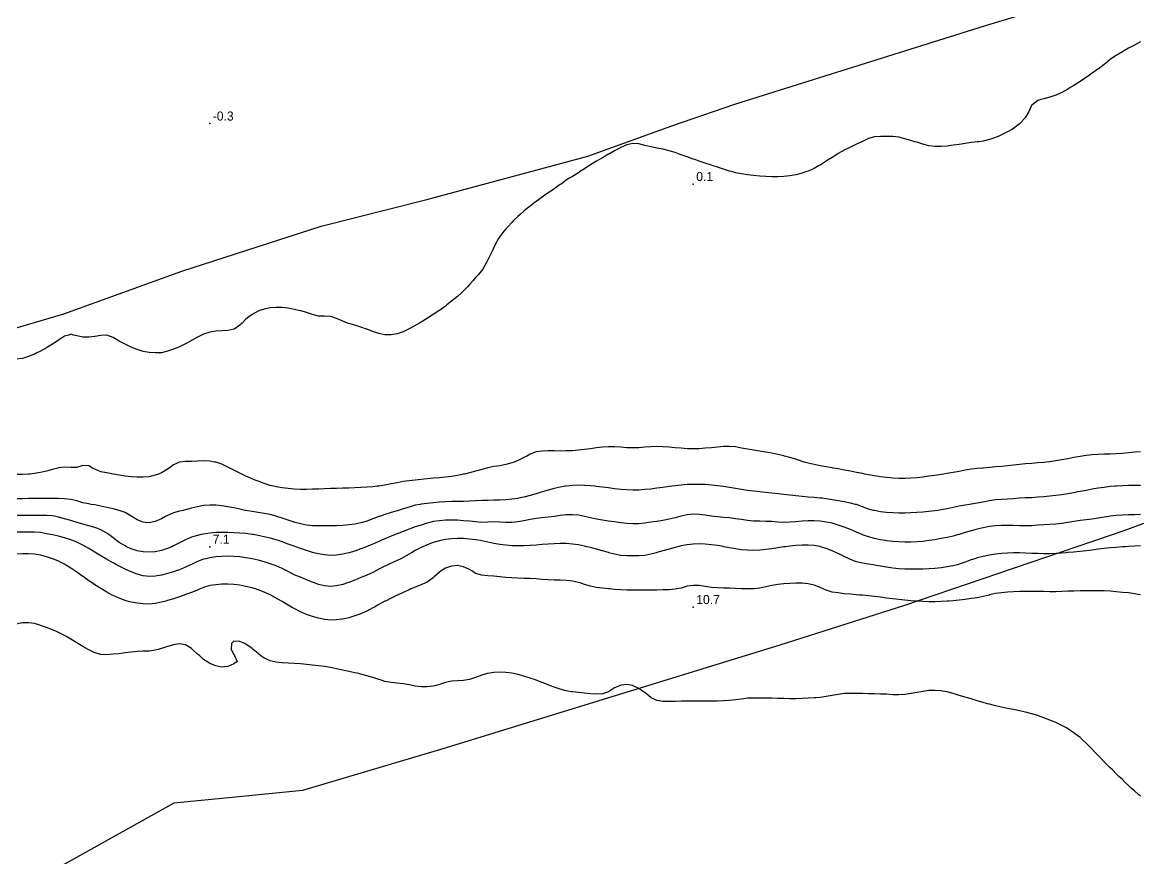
# Model space of a CAD drawing. Extents: x 0 to 630, y 0 to 432.
# Drawn here: x 129 to 313.7, y 138.4 to 276.8 of the extents above; entities that cross this region are included whole.
import ezdxf

# ---------------------------------------------------------------- set-up
doc = ezdxf.new("R2010")
doc.units = 0
for name, color, linetype in [('CONTOURS_MAJEURES', 7, 'CONTINUOUS'), ('CONTOURS_MINEURES', 8, 'CONTINUOUS'), ('PARCELLE', 1, 'CONTINUOUS'), ('POINTS_COTES', 3, 'CONTINUOUS')]:
    doc.layers.add(name, color=color, linetype=linetype)

msp = doc.modelspace()

# ---------------------------------------------------------------- linework, layer by layer
at = {"layer": 'CONTOURS_MAJEURES'}
for points in [[(314, 273.51, 0), (313.004, 273, 0), (313, 272.998, 0), (312, 272.477, 0), (311.182, 272, 0), (311, 271.889, 0), (310, 271.255, 0), (309.549, 271, 0), (309, 270.619, 0), (308.277, 270, 0), (308, 269.794, 0), (307, 269.022, 0), (306.971, 269, 0), (306, 268.322, 0), (305.545, 268, 0), (305, 267.633, 0), (304.051, 267, 0), (304, 266.966, 0), (303, 266.321, 0), (302.482, 266, 0), (302, 265.698, 0), (301, 265.142, 0), (300.679, 265, 0), (300, 264.695, 0), (299, 264.365, 0), (298, 264.122, 0), (297.518, 264, 0), (297, 263.836, 0), (296, 263.041, 0), (295.973, 263, 0), (295.538, 262, 0), (295, 261.053, 0), (294.968, 261, 0), (294.063, 260, 0), (294, 259.949, 0), (293, 259.202, 0), (292.695, 259, 0), (292, 258.617, 0), (291, 258.139, 0), (290.677, 258, 0), (290, 257.724, 0), (289, 257.382, 0), (288, 257.113, 0), (287.278, 257, 0), (287, 256.958, 0), (286, 256.85, 0), (285, 256.71, 0), (284, 256.559, 0), (283, 256.412, 0), (282, 256.288, 0), (281, 256.214, 0), (280, 256.207, 0), (279, 256.329, 0), (278, 256.585, 0), (277, 256.902, 0), (276.684, 257, 0), (276, 257.223, 0), (275, 257.505, 0), (274, 257.729, 0), (273, 257.877, 0), (272, 257.866, 0), (271, 257.85, 0), (270, 257.806, 0), (269, 257.518, 0), (268, 257.047, 0), (267.894, 257, 0), (267, 256.593, 0), (266, 256.101, 0), (265.801, 256, 0), (265, 255.591, 0), (264, 255.032, 0), (263.948, 255, 0), (263, 254.417, 0), (262.355, 254, 0), (262, 253.775, 0), (261, 253.138, 0), (260.754, 253, 0), (260, 252.576, 0), (259, 252.126, 0), (258.629, 252, 0), (258, 251.783, 0), (257, 251.524, 0), (256, 251.338, 0), (255, 251.219, 0), (254, 251.165, 0), (253, 251.168, 0), (252, 251.222, 0), (251, 251.307, 0), (250, 251.393, 0), (249, 251.524, 0), (248, 251.686, 0), (247, 251.88, 0), (246.557, 252, 0), (246, 252.149, 0), (245, 252.447, 0), (244, 252.77, 0), (243.323, 253, 0), (243, 253.108, 0), (242, 253.447, 0), (241, 253.793, 0), (240.408, 254, 0), (240, 254.14, 0), (239, 254.488, 0), (238, 254.848, 0), (237.583, 255, 0), (237, 255.204, 0), (236, 255.518, 0), (235, 255.777, 0), (234, 255.953, 0), (233.749, 256, 0), (233, 256.137, 0), (232, 256.4, 0), (231, 256.631, 0), (230, 256.679, 0), (229, 256.471, 0), (228, 256.031, 0), (227.938, 256, 0), (227, 255.498, 0), (226.13, 255, 0), (226, 254.922, 0), (225, 254.361, 0), (224.381, 254, 0), (224, 253.769, 0), (223, 253.153, 0), (222.751, 253, 0), (222, 252.529, 0), (221.184, 252, 0), (221, 251.879, 0), (220, 251.246, 0), (219.561, 251, 0), (219, 250.652, 0), (218.124, 250, 0), (218, 249.92, 0), (217, 249.227, 0), (216.7, 249, 0), (216, 248.543, 0), (215.246, 248, 0), (215, 247.838, 0), (214, 247.118, 0), (213.852, 247, 0), (213, 246.358, 0), (212.573, 246, 0), (212, 245.533, 0), (211.407, 245, 0), (211, 244.638, 0), (210.347, 244, 0), (210, 243.66, 0), (209.386, 243, 0), (209, 242.577, 0), (208.507, 242, 0), (208, 241.336, 0), (207.788, 241, 0), (207.258, 240, 0), (207, 239.491, 0), (206.768, 239, 0), (206.277, 238, 0), (206, 237.439, 0), (205.781, 237, 0), (205.231, 236, 0), (205, 235.68, 0), (204.418, 235, 0), (204, 234.541, 0), (203.541, 234, 0), (203, 233.391, 0), (202.648, 233, 0), (202, 232.342, 0), (201.649, 232, 0), (201, 231.416, 0), (200.509, 231, 0), (200, 230.599, 0), (199.254, 230, 0), (199, 229.819, 0), (198, 229.087, 0), (197.891, 229, 0), (197, 228.412, 0), (196.376, 228, 0), (196, 227.766, 0), (195, 227.171, 0), (194.711, 227, 0), (194, 226.595, 0), (193, 226.052, 0), (192.894, 226, 0), (192, 225.572, 0), (191, 225.207, 0), (190, 225.023, 0), (189, 225.064, 0), (188, 225.29, 0), (187, 225.626, 0), (186, 225.987, 0), (185.961, 226, 0), (185, 226.33, 0), (184, 226.638, 0), (183, 226.928, 0), (182.796, 227, 0), (182, 227.285, 0), (181, 227.732, 0), (180.213, 228, 0), (180, 228.082, 0), (179, 228.127, 0), (178, 228.155, 0), (177, 228.423, 0), (176, 228.74, 0), (175.13, 229, 0), (175, 229.036, 0), (174, 229.263, 0), (173, 229.44, 0), (172, 229.552, 0), (171, 229.582, 0), (170, 229.518, 0), (169, 229.319, 0), (168.103, 229, 0), (168, 228.959, 0), (167, 228.395, 0), (166.449, 228, 0), (166, 227.628, 0), (165.353, 227, 0), (165, 226.676, 0), (164.065, 226, 0), (164, 225.97, 0), (163, 225.743, 0), (162, 225.692, 0), (161, 225.648, 0), (160, 225.515, 0), (159, 225.184, 0), (158.668, 225, 0), (158, 224.681, 0), (157, 224.105, 0), (156.825, 224, 0), (156, 223.564, 0), (155, 223.059, 0), (154.871, 223, 0), (154, 222.651, 0), (153, 222.323, 0), (152, 222.098, 0), (151, 222.047, 0), (150, 222.128, 0), (149, 222.315, 0), (148, 222.613, 0), (147, 222.994, 0), (146.984, 223, 0), (146, 223.491, 0), (145.037, 224, 0), (145, 224.028, 0), (144, 224.607, 0), (143, 225, 0), (142, 224.927, 0), (141, 224.796, 0), (140, 224.672, 0), (139, 224.668, 0), (138, 224.858, 0), (137.437, 225, 0), (137, 225.178, 0), (136.667, 225, 0), (136, 224.804, 0), (135, 224.174, 0), (134.779, 224, 0), (134, 223.532, 0), (133.167, 223, 0), (133, 222.916, 0), (132, 222.37, 0), (131.289, 222, 0), (131, 221.874, 0), (130, 221.483, 0), (129, 221.156, 0), (128, 221.026, 0)], [(314, 182.02, 0), (313, 182.223, 0), (312, 182.339, 0), (311, 182.444, 0), (310, 182.549, 0), (309, 182.63, 0), (308, 182.684, 0), (307, 182.713, 0), (306, 182.718, 0), (305, 182.705, 0), (304, 182.683, 0), (303, 182.659, 0), (302, 182.627, 0), (301, 182.574, 0), (300, 182.527, 0), (299, 182.529, 0), (298, 182.561, 0), (297, 182.561, 0), (296, 182.558, 0), (295, 182.565, 0), (294, 182.563, 0), (293, 182.539, 0), (292, 182.484, 0), (291, 182.389, 0), (290, 182.244, 0), (289, 182.009, 0), (288.966, 182, 0), (288, 181.746, 0), (287, 181.556, 0), (286, 181.402, 0), (285, 181.267, 0), (284, 181.15, 0), (283, 181.052, 0), (282.339, 181, 0), (282, 180.971, 0), (281, 180.908, 0), (280, 180.882, 0), (279, 180.875, 0), (278, 180.903, 0), (277, 180.977, 0), (276.75, 181, 0), (276, 181.059, 0), (275, 181.153, 0), (274, 181.26, 0), (273, 181.377, 0), (272, 181.501, 0), (271, 181.628, 0), (270, 181.75, 0), (269, 181.856, 0), (268, 181.951, 0), (267.486, 182, 0), (267, 182.041, 0), (266, 182.129, 0), (265, 182.224, 0), (264, 182.336, 0), (263, 182.497, 0), (262, 182.786, 0), (261.528, 183, 0), (261, 183.256, 0), (260, 183.641, 0), (259, 183.869, 0), (258, 183.969, 0), (257, 183.975, 0), (256, 183.926, 0), (255, 183.843, 0), (254, 183.734, 0), (253, 183.572, 0), (252, 183.353, 0), (251, 183.121, 0), (250, 183.013, 0), (249, 183.009, 0), (248, 183.028, 0), (247, 183.063, 0), (246, 183.109, 0), (245, 183.16, 0), (244, 183.209, 0), (243, 183.268, 0), (242, 183.396, 0), (241, 183.552, 0), (240, 183.586, 0), (239, 183.446, 0), (238, 183.153, 0), (237.291, 183, 0), (237, 182.946, 0), (236, 182.864, 0), (235, 182.831, 0), (234, 182.819, 0), (233, 182.811, 0), (232, 182.802, 0), (231, 182.794, 0), (230, 182.792, 0), (229, 182.811, 0), (228, 182.861, 0), (227, 182.935, 0), (226.25, 183, 0), (226, 183.02, 0), (225, 183.115, 0), (224, 183.244, 0), (223, 183.442, 0), (222, 183.757, 0), (221.28, 184, 0), (221, 184.09, 0), (220, 184.294, 0), (219, 184.399, 0), (218, 184.444, 0), (217, 184.459, 0), (216, 184.503, 0), (215, 184.581, 0), (214, 184.657, 0), (213, 184.707, 0), (212, 184.74, 0), (211, 184.775, 0), (210, 184.822, 0), (209, 184.899, 0), (208.052, 185, 0), (208, 185.005, 0), (207, 185.108, 0), (206, 185.184, 0), (205, 185.261, 0), (204, 185.583, 0), (203.368, 186, 0), (203, 186.228, 0), (202, 186.683, 0), (201, 186.876, 0), (200, 186.795, 0), (199, 186.428, 0), (198.283, 186, 0), (198, 185.793, 0), (197.152, 185, 0), (197, 184.849, 0), (196, 184.138, 0), (195.691, 184, 0), (195, 183.713, 0), (194, 183.298, 0), (193.294, 183, 0), (193, 182.871, 0), (192, 182.418, 0), (191.083, 182, 0), (191, 181.96, 0), (190, 181.471, 0), (189.079, 181, 0), (189, 180.958, 0), (188, 180.405, 0), (187.275, 180, 0), (187, 179.857, 0), (186, 179.356, 0), (185.215, 179, 0), (185, 178.909, 0), (184, 178.535, 0), (183, 178.229, 0), (182, 178.01, 0), (181.92, 178, 0), (181, 177.882, 0), (180, 177.859, 0), (179, 177.952, 0), (178.759, 178, 0), (178, 178.146, 0), (177, 178.432, 0), (176, 178.801, 0), (175.541, 179, 0), (175, 179.244, 0), (174, 179.755, 0), (173.555, 180, 0), (173, 180.321, 0), (172, 180.932, 0), (171.887, 181, 0), (171, 181.499, 0), (170.098, 182, 0), (170, 182.052, 0), (169, 182.49, 0), (168, 182.871, 0), (167.598, 183, 0), (167, 183.181, 0), (166, 183.421, 0), (165, 183.603, 0), (164, 183.734, 0), (163, 183.804, 0), (162, 183.793, 0), (161, 183.706, 0), (160, 183.548, 0), (159, 183.251, 0), (158.424, 183, 0), (158, 182.814, 0), (157, 182.431, 0), (156, 182.077, 0), (155.779, 182, 0), (155, 181.711, 0), (154, 181.368, 0), (153, 181.067, 0), (152.73, 181, 0), (152, 180.796, 0), (151, 180.593, 0), (150, 180.497, 0), (149, 180.527, 0), (148, 180.626, 0), (147, 180.82, 0), (146.368, 181, 0), (146, 181.102, 0), (145, 181.465, 0), (144, 181.927, 0), (143.865, 182, 0), (143, 182.453, 0), (142.111, 183, 0), (142, 183.066, 0), (141, 183.706, 0), (140.566, 184, 0), (140, 184.366, 0), (139.102, 185, 0), (139, 185.068, 0), (138, 185.781, 0), (137.694, 186, 0), (137, 186.463, 0), (136.138, 187, 0), (136, 187.078, 0), (135, 187.579, 0), (134.023, 188, 0), (134, 188.009, 0), (133, 188.324, 0), (132, 188.577, 0), (131, 188.752, 0), (130, 188.839, 0), (129, 188.83, 0), (128, 188.755, 0)]]:
    msp.add_polyline3d(points, dxfattribs=at)
at = {"layer": 'CONTOURS_MINEURES'}
for points in [[(314, 273.51, 0), (313.004, 273, 0), (313, 272.998, 0), (312, 272.477, 0), (311.182, 272, 0), (311, 271.889, 0), (310, 271.255, 0), (309.549, 271, 0), (309, 270.619, 0), (308.277, 270, 0), (308, 269.794, 0), (307, 269.022, 0), (306.971, 269, 0), (306, 268.322, 0), (305.545, 268, 0), (305, 267.633, 0), (304.051, 267, 0), (304, 266.966, 0), (303, 266.321, 0), (302.482, 266, 0), (302, 265.698, 0), (301, 265.142, 0), (300.679, 265, 0), (300, 264.695, 0), (299, 264.365, 0), (298, 264.122, 0), (297.518, 264, 0), (297, 263.836, 0), (296, 263.041, 0), (295.973, 263, 0), (295.538, 262, 0), (295, 261.053, 0), (294.968, 261, 0), (294.063, 260, 0), (294, 259.949, 0), (293, 259.202, 0), (292.695, 259, 0), (292, 258.617, 0), (291, 258.139, 0), (290.677, 258, 0), (290, 257.724, 0), (289, 257.382, 0), (288, 257.113, 0), (287.278, 257, 0), (287, 256.958, 0), (286, 256.85, 0), (285, 256.71, 0), (284, 256.559, 0), (283, 256.412, 0), (282, 256.288, 0), (281, 256.214, 0), (280, 256.207, 0), (279, 256.329, 0), (278, 256.585, 0), (277, 256.902, 0), (276.684, 257, 0), (276, 257.223, 0), (275, 257.505, 0), (274, 257.729, 0), (273, 257.877, 0), (272, 257.866, 0), (271, 257.85, 0), (270, 257.806, 0), (269, 257.518, 0), (268, 257.047, 0), (267.894, 257, 0), (267, 256.593, 0), (266, 256.101, 0), (265.801, 256, 0), (265, 255.591, 0), (264, 255.032, 0), (263.948, 255, 0), (263, 254.417, 0), (262.355, 254, 0), (262, 253.775, 0), (261, 253.138, 0), (260.754, 253, 0), (260, 252.576, 0), (259, 252.126, 0), (258.629, 252, 0), (258, 251.783, 0), (257, 251.524, 0), (256, 251.338, 0), (255, 251.219, 0), (254, 251.165, 0), (253, 251.168, 0), (252, 251.222, 0), (251, 251.307, 0), (250, 251.393, 0), (249, 251.524, 0), (248, 251.686, 0), (247, 251.88, 0), (246.557, 252, 0), (246, 252.149, 0), (245, 252.447, 0), (244, 252.77, 0), (243.323, 253, 0), (243, 253.108, 0), (242, 253.447, 0), (241, 253.793, 0), (240.408, 254, 0), (240, 254.14, 0), (239, 254.488, 0), (238, 254.848, 0), (237.583, 255, 0), (237, 255.204, 0), (236, 255.518, 0), (235, 255.777, 0), (234, 255.953, 0), (233.749, 256, 0), (233, 256.137, 0), (232, 256.4, 0), (231, 256.631, 0), (230, 256.679, 0), (229, 256.471, 0), (228, 256.031, 0), (227.938, 256, 0), (227, 255.498, 0), (226.13, 255, 0), (226, 254.922, 0), (225, 254.361, 0), (224.381, 254, 0), (224, 253.769, 0), (223, 253.153, 0), (222.751, 253, 0), (222, 252.529, 0), (221.184, 252, 0), (221, 251.879, 0), (220, 251.246, 0), (219.561, 251, 0), (219, 250.652, 0), (218.124, 250, 0), (218, 249.92, 0), (217, 249.227, 0), (216.7, 249, 0), (216, 248.543, 0), (215.246, 248, 0), (215, 247.838, 0), (214, 247.118, 0), (213.852, 247, 0), (213, 246.358, 0), (212.573, 246, 0), (212, 245.533, 0), (211.407, 245, 0), (211, 244.638, 0), (210.347, 244, 0), (210, 243.66, 0), (209.386, 243, 0), (209, 242.577, 0), (208.507, 242, 0), (208, 241.336, 0), (207.788, 241, 0), (207.258, 240, 0), (207, 239.491, 0), (206.768, 239, 0), (206.277, 238, 0), (206, 237.439, 0), (205.781, 237, 0), (205.231, 236, 0), (205, 235.68, 0), (204.418, 235, 0), (204, 234.541, 0), (203.541, 234, 0), (203, 233.391, 0), (202.648, 233, 0), (202, 232.342, 0), (201.649, 232, 0), (201, 231.416, 0), (200.509, 231, 0), (200, 230.599, 0), (199.254, 230, 0), (199, 229.819, 0), (198, 229.087, 0), (197.891, 229, 0), (197, 228.412, 0), (196.376, 228, 0), (196, 227.766, 0), (195, 227.171, 0), (194.711, 227, 0), (194, 226.595, 0), (193, 226.052, 0), (192.894, 226, 0), (192, 225.572, 0), (191, 225.207, 0), (190, 225.023, 0), (189, 225.064, 0), (188, 225.29, 0), (187, 225.626, 0), (186, 225.987, 0), (185.961, 226, 0), (185, 226.33, 0), (184, 226.638, 0), (183, 226.928, 0), (182.796, 227, 0), (182, 227.285, 0), (181, 227.732, 0), (180.213, 228, 0), (180, 228.082, 0), (179, 228.127, 0), (178, 228.155, 0), (177, 228.423, 0), (176, 228.74, 0), (175.13, 229, 0), (175, 229.036, 0), (174, 229.263, 0), (173, 229.44, 0), (172, 229.552, 0), (171, 229.582, 0), (170, 229.518, 0), (169, 229.319, 0), (168.103, 229, 0), (168, 228.959, 0), (167, 228.395, 0), (166.449, 228, 0), (166, 227.628, 0), (165.353, 227, 0), (165, 226.676, 0), (164.065, 226, 0), (164, 225.97, 0), (163, 225.743, 0), (162, 225.692, 0), (161, 225.648, 0), (160, 225.515, 0), (159, 225.184, 0), (158.668, 225, 0), (158, 224.681, 0), (157, 224.105, 0), (156.825, 224, 0), (156, 223.564, 0), (155, 223.059, 0), (154.871, 223, 0), (154, 222.651, 0), (153, 222.323, 0), (152, 222.098, 0), (151, 222.047, 0), (150, 222.128, 0), (149, 222.315, 0), (148, 222.613, 0), (147, 222.994, 0), (146.984, 223, 0), (146, 223.491, 0), (145.037, 224, 0), (145, 224.028, 0), (144, 224.607, 0), (143, 225, 0), (142, 224.927, 0), (141, 224.796, 0), (140, 224.672, 0), (139, 224.668, 0), (138, 224.858, 0), (137.437, 225, 0), (137, 225.178, 0), (136.667, 225, 0), (136, 224.804, 0), (135, 224.174, 0), (134.779, 224, 0), (134, 223.532, 0), (133.167, 223, 0), (133, 222.916, 0), (132, 222.37, 0), (131.289, 222, 0), (131, 221.874, 0), (130, 221.483, 0), (129, 221.156, 0), (128, 221.026, 0)], [(314, 205.706, 0), (313, 205.616, 0), (312, 205.509, 0), (311, 205.415, 0), (310, 205.349, 0), (309, 205.308, 0), (308, 205.283, 0), (307, 205.264, 0), (306, 205.216, 0), (305, 205.11, 0), (304.348, 205, 0), (304, 204.941, 0), (303, 204.741, 0), (302, 204.533, 0), (301, 204.344, 0), (300, 204.187, 0), (299, 204.058, 0), (298.479, 204, 0), (298, 203.95, 0), (297, 203.859, 0), (296, 203.779, 0), (295, 203.698, 0), (294, 203.606, 0), (293, 203.502, 0), (292, 203.394, 0), (291, 203.287, 0), (290, 203.183, 0), (289, 203.09, 0), (288, 203.012, 0), (287.867, 203, 0), (287, 202.924, 0), (286, 202.798, 0), (285, 202.638, 0), (284, 202.459, 0), (283, 202.277, 0), (282, 202.097, 0), (281.433, 202, 0), (281, 201.932, 0), (280, 201.784, 0), (279, 201.642, 0), (278, 201.512, 0), (277, 201.408, 0), (276, 201.336, 0), (275, 201.299, 0), (274, 201.3, 0), (273, 201.34, 0), (272, 201.422, 0), (271, 201.549, 0), (270, 201.717, 0), (269, 201.894, 0), (268.42, 202, 0), (268, 202.085, 0), (267, 202.293, 0), (266, 202.494, 0), (265, 202.683, 0), (264, 202.859, 0), (263.154, 203, 0), (263, 203.029, 0), (262, 203.213, 0), (261, 203.401, 0), (260, 203.603, 0), (259, 203.836, 0), (258.381, 204, 0), (258, 204.118, 0), (257, 204.452, 0), (256, 204.765, 0), (255.087, 205, 0), (255, 205.023, 0), (254, 205.248, 0), (253, 205.449, 0), (252, 205.635, 0), (251, 205.803, 0), (250, 205.95, 0), (249.681, 206, 0), (249, 206.116, 0), (248, 206.318, 0), (247, 206.494, 0), (246, 206.578, 0), (245, 206.559, 0), (244, 206.479, 0), (243, 206.375, 0), (242, 206.276, 0), (241, 206.206, 0), (240, 206.178, 0), (239, 206.204, 0), (238, 206.273, 0), (237, 206.364, 0), (236, 206.454, 0), (235, 206.522, 0), (234, 206.553, 0), (233, 206.527, 0), (232, 206.449, 0), (231, 206.369, 0), (230, 206.337, 0), (229, 206.367, 0), (228, 206.448, 0), (227, 206.513, 0), (226, 206.512, 0), (225, 206.449, 0), (224, 206.345, 0), (223, 206.215, 0), (222, 206.076, 0), (221.381, 206, 0), (221, 205.957, 0), (220, 205.873, 0), (219, 205.83, 0), (218, 205.821, 0), (217, 205.838, 0), (216, 205.854, 0), (215, 205.823, 0), (214, 205.675, 0), (213, 205.299, 0), (212.46, 205, 0), (212, 204.75, 0), (211, 204.261, 0), (210.352, 204, 0), (210, 203.874, 0), (209, 203.604, 0), (208, 203.4, 0), (207, 203.238, 0), (206, 203.048, 0), (205.837, 203, 0), (205, 202.771, 0), (204, 202.478, 0), (203, 202.21, 0), (202.155, 202, 0), (202, 201.971, 0), (201, 201.788, 0), (200, 201.624, 0), (199, 201.498, 0), (198, 201.403, 0), (197, 201.314, 0), (196, 201.221, 0), (195, 201.119, 0), (194, 201, 0), (194, 201, 0), (193, 200.893, 0), (192, 200.764, 0), (191, 200.584, 0), (190, 200.378, 0), (189, 200.188, 0), (188, 200.037, 0), (187.68, 200, 0), (187, 199.925, 0), (186, 199.841, 0), (185, 199.781, 0), (184, 199.737, 0), (183, 199.704, 0), (182, 199.676, 0), (181, 199.645, 0), (180, 199.609, 0), (179, 199.571, 0), (178, 199.532, 0), (177, 199.498, 0), (176, 199.48, 0), (175, 199.485, 0), (174, 199.523, 0), (173, 199.599, 0), (172, 199.721, 0), (171, 199.896, 0), (170.554, 200, 0), (170, 200.139, 0), (169, 200.451, 0), (168, 200.811, 0), (167.528, 201, 0), (167, 201.233, 0), (166, 201.691, 0), (165.339, 202, 0), (165, 202.175, 0), (164, 202.677, 0), (163.315, 203, 0), (163, 203.166, 0), (162, 203.623, 0), (161, 203.965, 0), (160.785, 204, 0), (160, 204.145, 0), (159, 204.176, 0), (158, 204.147, 0), (157, 204.103, 0), (156, 204.102, 0), (155.039, 204, 0), (155, 203.995, 0), (154, 203.514, 0), (153.284, 203, 0), (153, 202.826, 0), (152, 202.24, 0), (151.502, 202, 0), (151, 201.803, 0), (150, 201.577, 0), (149, 201.493, 0), (148, 201.476, 0), (147, 201.531, 0), (146, 201.647, 0), (145, 201.813, 0), (144.061, 202, 0), (144, 202.014, 0), (143, 202.208, 0), (142, 202.356, 0), (141, 202.823, 0), (140.612, 203, 0), (140, 203.371, 0), (139, 203.451, 0), (138, 203.126, 0), (137, 203.125, 0), (136, 203.181, 0), (135, 203.039, 0), (134.881, 203, 0), (134, 202.772, 0), (133, 202.512, 0), (132, 202.28, 0), (131, 202.09, 0), (130.269, 202, 0), (130, 201.974, 0), (129, 201.943, 0), (128, 201.954, 0)], [(314, 200.141, 0), (313, 200.143, 0), (312, 200.129, 0), (311, 200.091, 0), (310, 200.025, 0), (309.746, 200, 0), (309, 199.928, 0), (308, 199.804, 0), (307, 199.655, 0), (306, 199.488, 0), (305, 199.306, 0), (304, 199.117, 0), (303.383, 199, 0), (303, 198.929, 0), (302, 198.749, 0), (301, 198.58, 0), (300, 198.439, 0), (299, 198.33, 0), (298, 198.241, 0), (297, 198.168, 0), (296, 198.106, 0), (295, 198.053, 0), (294, 198.003, 0), (293.951, 198, 0), (293, 197.941, 0), (292, 197.846, 0), (291, 197.799, 0), (290, 197.752, 0), (289, 197.597, 0), (288, 197.386, 0), (287, 197.211, 0), (286, 197.058, 0), (285.685, 197, 0), (285, 196.877, 0), (284, 196.681, 0), (283, 196.478, 0), (282, 196.272, 0), (281, 196.08, 0), (280.513, 196, 0), (280, 195.917, 0), (279, 195.792, 0), (278, 195.701, 0), (277, 195.639, 0), (276, 195.595, 0), (275, 195.559, 0), (274, 195.542, 0), (273, 195.572, 0), (272, 195.66, 0), (271, 195.791, 0), (270, 195.959, 0), (269.844, 196, 0), (269, 196.226, 0), (268, 196.6, 0), (267, 196.954, 0), (266.838, 197, 0), (266, 197.215, 0), (265, 197.409, 0), (264, 197.58, 0), (263, 197.745, 0), (262, 197.906, 0), (261.338, 198, 0), (261, 198.051, 0), (260, 198.149, 0), (259, 198.204, 0), (258, 198.305, 0), (257, 198.434, 0), (256, 198.543, 0), (255, 198.644, 0), (254, 198.744, 0), (253, 198.844, 0), (252, 198.944, 0), (251.454, 199, 0), (251, 199.05, 0), (250, 199.166, 0), (249, 199.307, 0), (248, 199.465, 0), (247, 199.627, 0), (246, 199.785, 0), (245, 199.932, 0), (244.477, 200, 0), (244, 200.066, 0), (243, 200.18, 0), (242, 200.262, 0), (241, 200.304, 0), (240, 200.296, 0), (239, 200.263, 0), (238, 200.185, 0), (237, 200.072, 0), (236.454, 200, 0), (236, 199.942, 0), (235, 199.806, 0), (234, 199.668, 0), (233, 199.54, 0), (232, 199.433, 0), (231, 199.359, 0), (230, 199.335, 0), (229, 199.377, 0), (228, 199.467, 0), (227, 199.584, 0), (226, 199.715, 0), (225, 199.848, 0), (224, 199.969, 0), (223.694, 200, 0), (223, 200.072, 0), (222, 200.143, 0), (221, 200.166, 0), (220, 200.132, 0), (219, 200.032, 0), (218.835, 200, 0), (218, 199.861, 0), (217, 199.634, 0), (216, 199.362, 0), (215, 199.058, 0), (214.818, 199, 0), (214, 198.769, 0), (213, 198.485, 0), (212, 198.213, 0), (211.103, 198, 0), (211, 197.978, 0), (210, 197.835, 0), (209, 197.761, 0), (208, 197.716, 0), (207, 197.687, 0), (206, 197.664, 0), (205, 197.641, 0), (204, 197.606, 0), (203, 197.532, 0), (202, 197.45, 0), (201, 197.448, 0), (200, 197.466, 0), (199, 197.44, 0), (198, 197.361, 0), (197, 197.256, 0), (196, 197.147, 0), (195, 197.026, 0), (194.838, 197, 0), (194, 196.848, 0), (193, 196.561, 0), (192, 196.245, 0), (191.196, 196, 0), (191, 195.941, 0), (190, 195.659, 0), (189, 195.35, 0), (188.068, 195, 0), (188, 194.975, 0), (187, 194.584, 0), (186, 194.224, 0), (185.271, 194, 0), (185, 193.917, 0), (184, 193.713, 0), (183, 193.588, 0), (182, 193.507, 0), (181, 193.446, 0), (180, 193.42, 0), (179, 193.42, 0), (178, 193.435, 0), (177, 193.468, 0), (176, 193.567, 0), (175, 193.759, 0), (174.121, 194, 0), (174, 194.034, 0), (173, 194.371, 0), (172, 194.72, 0), (171.124, 195, 0), (171, 195.041, 0), (170, 195.307, 0), (169, 195.513, 0), (168, 195.677, 0), (167, 195.816, 0), (166, 195.976, 0), (165.873, 196, 0), (165, 196.186, 0), (164, 196.405, 0), (163, 196.609, 0), (162, 196.774, 0), (161, 196.876, 0), (160, 196.888, 0), (159, 196.794, 0), (158, 196.611, 0), (157, 196.369, 0), (156, 196.101, 0), (155.619, 196, 0), (155, 195.849, 0), (154, 195.597, 0), (153, 195.183, 0), (152.677, 195, 0), (152, 194.614, 0), (151, 194.171, 0), (150.226, 194, 0), (150, 193.954, 0), (149.389, 194, 0), (149, 194.032, 0), (148, 194.416, 0), (147.095, 195, 0), (147, 195.062, 0), (146, 195.649, 0), (145.037, 196, 0), (145, 196.011, 0), (144, 196.263, 0), (143, 196.488, 0), (142, 196.706, 0), (141, 196.903, 0), (140.398, 197, 0), (140, 197.067, 0), (139, 197.273, 0), (138, 197.564, 0), (137, 197.814, 0), (136, 197.912, 0), (135, 197.943, 0), (134, 197.956, 0), (133, 197.96, 0), (132, 197.959, 0), (131, 197.953, 0), (130, 197.943, 0), (129, 197.933, 0), (128, 197.921, 0)], [(314, 195.342, 0), (313, 195.274, 0), (312, 195.241, 0), (311, 195.201, 0), (310, 195.136, 0), (309, 195.032, 0), (308.775, 195, 0), (308, 194.888, 0), (307, 194.725, 0), (306, 194.573, 0), (305, 194.439, 0), (304, 194.314, 0), (303, 194.172, 0), (302.016, 194, 0), (302, 193.997, 0), (301, 193.83, 0), (300, 193.716, 0), (299, 193.649, 0), (298, 193.605, 0), (297, 193.543, 0), (296, 193.463, 0), (295, 193.431, 0), (294, 193.449, 0), (293, 193.487, 0), (292, 193.519, 0), (291, 193.52, 0), (290, 193.466, 0), (289, 193.335, 0), (288, 193.131, 0), (287.482, 193, 0), (287, 192.878, 0), (286, 192.6, 0), (285, 192.317, 0), (284, 192.035, 0), (283.869, 192, 0), (283, 191.764, 0), (282, 191.539, 0), (281, 191.334, 0), (280, 191.15, 0), (279.017, 191, 0), (279, 190.997, 0), (278, 190.869, 0), (277, 190.786, 0), (276, 190.743, 0), (275, 190.742, 0), (274, 190.78, 0), (273, 190.859, 0), (272, 190.977, 0), (271.858, 191, 0), (271, 191.137, 0), (270, 191.335, 0), (269, 191.613, 0), (268, 191.981, 0), (267.954, 192, 0), (267, 192.396, 0), (266, 192.82, 0), (265.558, 193, 0), (265, 193.225, 0), (264, 193.583, 0), (263, 193.868, 0), (262.373, 194, 0), (262, 194.073, 0), (261, 194.213, 0), (260, 194.269, 0), (259, 194.255, 0), (258, 194.205, 0), (257, 194.132, 0), (256, 194.059, 0), (255, 194.023, 0), (254, 194.074, 0), (253, 194.151, 0), (252, 194.18, 0), (251, 194.201, 0), (250, 194.243, 0), (249, 194.331, 0), (248, 194.473, 0), (247, 194.63, 0), (246, 194.751, 0), (245, 194.828, 0), (244, 194.921, 0), (243.476, 195, 0), (243, 195.072, 0), (242, 195.237, 0), (241, 195.346, 0), (240, 195.361, 0), (239, 195.259, 0), (238, 195.055, 0), (237.792, 195, 0), (237, 194.791, 0), (236, 194.539, 0), (235, 194.327, 0), (234, 194.175, 0), (233, 194.057, 0), (232.603, 194, 0), (232, 193.914, 0), (231, 193.797, 0), (230, 193.756, 0), (229, 193.808, 0), (228, 193.942, 0), (227.623, 194, 0), (227, 194.098, 0), (226, 194.219, 0), (225, 194.358, 0), (224, 194.546, 0), (223, 194.773, 0), (222.038, 195, 0), (222, 195.009, 0), (221, 195.186, 0), (220, 195.265, 0), (219, 195.24, 0), (218, 195.14, 0), (217.032, 195, 0), (217, 194.995, 0), (216, 194.868, 0), (215, 194.789, 0), (214, 194.688, 0), (213, 194.513, 0), (212, 194.287, 0), (211, 194.092, 0), (210, 194.005, 0), (209, 194.008, 0), (208, 194.053, 0), (207, 194.083, 0), (206, 194.029, 0), (205, 194.005, 0), (204, 194.089, 0), (203, 194.2, 0), (202, 194.295, 0), (201, 194.36, 0), (200, 194.401, 0), (199, 194.387, 0), (198, 194.298, 0), (197, 194.145, 0), (196.408, 194, 0), (196, 193.89, 0), (195, 193.574, 0), (194, 193.255, 0), (193.265, 193, 0), (193, 192.904, 0), (192, 192.515, 0), (191, 192.111, 0), (190.709, 192, 0), (190, 191.713, 0), (189, 191.301, 0), (188.305, 191, 0), (188, 190.862, 0), (187, 190.426, 0), (186, 190.014, 0), (185.963, 190, 0), (185, 189.624, 0), (184, 189.279, 0), (183.033, 189, 0), (183, 188.99, 0), (182, 188.77, 0), (181, 188.621, 0), (180, 188.545, 0), (179, 188.627, 0), (178, 188.792, 0), (177.194, 189, 0), (177, 189.049, 0), (176, 189.363, 0), (175, 189.715, 0), (174.236, 190, 0), (174, 190.082, 0), (173, 190.44, 0), (172, 190.791, 0), (171.368, 191, 0), (171, 191.117, 0), (170, 191.4, 0), (169, 191.646, 0), (168, 191.86, 0), (167.212, 192, 0), (167, 192.036, 0), (166, 192.167, 0), (165, 192.253, 0), (164, 192.301, 0), (163, 192.324, 0), (162, 192.337, 0), (161, 192.331, 0), (160, 192.252, 0), (159, 192.08, 0), (158.612, 192, 0), (158, 191.871, 0), (157, 191.558, 0), (156, 191.108, 0), (155.785, 191, 0), (155, 190.614, 0), (154, 190.12, 0), (153.732, 190, 0), (153, 189.7, 0), (152, 189.378, 0), (151, 189.168, 0), (150, 189.064, 0), (149, 189.119, 0), (148, 189.321, 0), (147, 189.657, 0), (146.23, 190, 0), (146, 190.114, 0), (145, 190.709, 0), (144.565, 191, 0), (144, 191.444, 0), (143.321, 192, 0), (143, 192.239, 0), (142, 192.787, 0), (141.468, 193, 0), (141, 193.166, 0), (140, 193.456, 0), (139, 193.728, 0), (138.071, 194, 0), (138, 194.021, 0), (137, 194.315, 0), (136, 194.593, 0), (135, 194.891, 0), (134.532, 195, 0), (134, 195.106, 0), (133, 195.164, 0), (132, 195.153, 0), (131, 195.141, 0), (130, 195.14, 0), (129, 195.152, 0), (128, 195.175, 0)], [(314, 190.143, 0), (313, 190.09, 0), (312, 190.034, 0), (311.483, 190, 0), (311, 189.966, 0), (310, 189.881, 0), (309, 189.781, 0), (308, 189.674, 0), (307, 189.561, 0), (306, 189.446, 0), (305, 189.332, 0), (304, 189.222, 0), (303, 189.118, 0), (302, 189.023, 0), (301.719, 189, 0), (301, 188.938, 0), (300, 188.867, 0), (299, 188.833, 0), (298, 188.838, 0), (297, 188.862, 0), (296, 188.896, 0), (295, 188.929, 0), (294, 188.953, 0), (293, 188.959, 0), (292, 188.936, 0), (291, 188.87, 0), (290, 188.772, 0), (289, 188.62, 0), (288, 188.4, 0), (287, 188.127, 0), (286.594, 188, 0), (286, 187.8, 0), (285, 187.438, 0), (284, 187.091, 0), (283.673, 187, 0), (283, 186.826, 0), (282, 186.64, 0), (281, 186.499, 0), (280, 186.406, 0), (279, 186.34, 0), (278, 186.285, 0), (277, 186.254, 0), (276, 186.256, 0), (275, 186.288, 0), (274, 186.343, 0), (273, 186.437, 0), (272, 186.586, 0), (271, 186.779, 0), (270, 186.965, 0), (269.781, 187, 0), (269, 187.122, 0), (268, 187.269, 0), (267, 187.513, 0), (266, 187.9, 0), (265.79, 188, 0), (265, 188.373, 0), (264, 188.866, 0), (263.718, 189, 0), (263, 189.316, 0), (262, 189.703, 0), (261.018, 190, 0), (261, 190.005, 0), (260, 190.183, 0), (259, 190.257, 0), (258, 190.254, 0), (257, 190.194, 0), (256, 190.093, 0), (255.267, 190, 0), (255, 189.963, 0), (254, 189.809, 0), (253, 189.656, 0), (252, 189.517, 0), (251, 189.41, 0), (250, 189.369, 0), (249, 189.399, 0), (248, 189.491, 0), (247, 189.641, 0), (246, 189.818, 0), (245.022, 190, 0), (245, 190.004, 0), (244, 190.166, 0), (243, 190.307, 0), (242, 190.41, 0), (241, 190.458, 0), (240, 190.432, 0), (239, 190.316, 0), (238, 190.128, 0), (237.455, 190, 0), (237, 189.885, 0), (236, 189.6, 0), (235, 189.304, 0), (234, 189.016, 0), (233.937, 189, 0), (233, 188.737, 0), (232, 188.544, 0), (231, 188.472, 0), (230, 188.469, 0), (229, 188.482, 0), (228, 188.565, 0), (227, 188.754, 0), (226.063, 189, 0), (226, 189.015, 0), (225, 189.288, 0), (224, 189.572, 0), (223, 189.848, 0), (222.399, 190, 0), (222, 190.096, 0), (221, 190.297, 0), (220, 190.44, 0), (219, 190.508, 0), (218, 190.516, 0), (217, 190.482, 0), (216, 190.42, 0), (215, 190.343, 0), (214, 190.265, 0), (213, 190.196, 0), (212, 190.147, 0), (211, 190.13, 0), (210, 190.147, 0), (209, 190.225, 0), (208, 190.358, 0), (207, 190.546, 0), (206, 190.754, 0), (205, 190.962, 0), (204.798, 191, 0), (204, 191.128, 0), (203, 191.255, 0), (202, 191.331, 0), (201, 191.344, 0), (200, 191.306, 0), (199, 191.18, 0), (198.172, 191, 0), (198, 190.959, 0), (197, 190.671, 0), (196, 190.313, 0), (195.243, 190, 0), (195, 189.881, 0), (194, 189.351, 0), (193.366, 189, 0), (193, 188.765, 0), (192, 188.189, 0), (191.608, 188, 0), (191, 187.714, 0), (190, 187.248, 0), (189.481, 187, 0), (189, 186.764, 0), (188, 186.255, 0), (187.496, 186, 0), (187, 185.738, 0), (186, 185.26, 0), (185.327, 185, 0), (185, 184.872, 0), (184, 184.482, 0), (183, 184.071, 0), (182.797, 184, 0), (182, 183.722, 0), (181, 183.5, 0), (180, 183.431, 0), (179, 183.527, 0), (178, 183.765, 0), (177.344, 184, 0), (177, 184.122, 0), (176, 184.539, 0), (175, 184.937, 0), (174.85, 185, 0), (174, 185.356, 0), (173, 185.867, 0), (172.746, 186, 0), (172, 186.366, 0), (171, 186.811, 0), (170.505, 187, 0), (170, 187.183, 0), (169, 187.498, 0), (168, 187.778, 0), (167.033, 188, 0), (167, 188.007, 0), (166, 188.174, 0), (165, 188.296, 0), (164, 188.373, 0), (163, 188.402, 0), (162, 188.38, 0), (161, 188.303, 0), (160, 188.164, 0), (159.349, 188, 0), (159, 187.91, 0), (158, 187.525, 0), (157, 187.077, 0), (156.832, 187, 0), (156, 186.61, 0), (155, 186.186, 0), (154.471, 186, 0), (154, 185.839, 0), (153, 185.54, 0), (152, 185.271, 0), (151, 185.097, 0), (150, 185.06, 0), (149, 185.179, 0), (148, 185.44, 0), (147, 185.819, 0), (146.61, 186, 0), (146, 186.273, 0), (145, 186.779, 0), (144.603, 187, 0), (144, 187.322, 0), (143, 187.904, 0), (142.84, 188, 0), (142, 188.479, 0), (141.159, 189, 0), (141, 189.098, 0), (140, 189.697, 0), (139.494, 190, 0), (139, 190.259, 0), (138, 190.73, 0), (137.352, 191, 0), (137, 191.129, 0), (136, 191.447, 0), (135, 191.715, 0), (134, 191.935, 0), (133.659, 192, 0), (133, 192.13, 0), (132, 192.318, 0), (131, 192.377, 0), (130, 192.384, 0), (129, 192.419, 0), (128, 192.412, 0)], [(314, 182.02, 0), (313, 182.223, 0), (312, 182.339, 0), (311, 182.444, 0), (310, 182.549, 0), (309, 182.63, 0), (308, 182.684, 0), (307, 182.713, 0), (306, 182.718, 0), (305, 182.705, 0), (304, 182.683, 0), (303, 182.659, 0), (302, 182.627, 0), (301, 182.574, 0), (300, 182.527, 0), (299, 182.529, 0), (298, 182.561, 0), (297, 182.561, 0), (296, 182.558, 0), (295, 182.565, 0), (294, 182.563, 0), (293, 182.539, 0), (292, 182.484, 0), (291, 182.389, 0), (290, 182.244, 0), (289, 182.009, 0), (288.966, 182, 0), (288, 181.746, 0), (287, 181.556, 0), (286, 181.402, 0), (285, 181.267, 0), (284, 181.15, 0), (283, 181.052, 0), (282.339, 181, 0), (282, 180.971, 0), (281, 180.908, 0), (280, 180.882, 0), (279, 180.875, 0), (278, 180.903, 0), (277, 180.977, 0), (276.75, 181, 0), (276, 181.059, 0), (275, 181.153, 0), (274, 181.26, 0), (273, 181.377, 0), (272, 181.501, 0), (271, 181.628, 0), (270, 181.75, 0), (269, 181.856, 0), (268, 181.951, 0), (267.486, 182, 0), (267, 182.041, 0), (266, 182.129, 0), (265, 182.224, 0), (264, 182.336, 0), (263, 182.497, 0), (262, 182.786, 0), (261.528, 183, 0), (261, 183.256, 0), (260, 183.641, 0), (259, 183.869, 0), (258, 183.969, 0), (257, 183.975, 0), (256, 183.926, 0), (255, 183.843, 0), (254, 183.734, 0), (253, 183.572, 0), (252, 183.353, 0), (251, 183.121, 0), (250, 183.013, 0), (249, 183.009, 0), (248, 183.028, 0), (247, 183.063, 0), (246, 183.109, 0), (245, 183.16, 0), (244, 183.209, 0), (243, 183.268, 0), (242, 183.396, 0), (241, 183.552, 0), (240, 183.586, 0), (239, 183.446, 0), (238, 183.153, 0), (237.291, 183, 0), (237, 182.946, 0), (236, 182.864, 0), (235, 182.831, 0), (234, 182.819, 0), (233, 182.811, 0), (232, 182.802, 0), (231, 182.794, 0), (230, 182.792, 0), (229, 182.811, 0), (228, 182.861, 0), (227, 182.935, 0), (226.25, 183, 0), (226, 183.02, 0), (225, 183.115, 0), (224, 183.244, 0), (223, 183.442, 0), (222, 183.757, 0), (221.28, 184, 0), (221, 184.09, 0), (220, 184.294, 0), (219, 184.399, 0), (218, 184.444, 0), (217, 184.459, 0), (216, 184.503, 0), (215, 184.581, 0), (214, 184.657, 0), (213, 184.707, 0), (212, 184.74, 0), (211, 184.775, 0), (210, 184.822, 0), (209, 184.899, 0), (208.052, 185, 0), (208, 185.005, 0), (207, 185.108, 0), (206, 185.184, 0), (205, 185.261, 0), (204, 185.583, 0), (203.368, 186, 0), (203, 186.228, 0), (202, 186.683, 0), (201, 186.876, 0), (200, 186.795, 0), (199, 186.428, 0), (198.283, 186, 0), (198, 185.793, 0), (197.152, 185, 0), (197, 184.849, 0), (196, 184.138, 0), (195.691, 184, 0), (195, 183.713, 0), (194, 183.298, 0), (193.294, 183, 0), (193, 182.871, 0), (192, 182.418, 0), (191.083, 182, 0), (191, 181.96, 0), (190, 181.471, 0), (189.079, 181, 0), (189, 180.958, 0), (188, 180.405, 0), (187.275, 180, 0), (187, 179.857, 0), (186, 179.356, 0), (185.215, 179, 0), (185, 178.909, 0), (184, 178.535, 0), (183, 178.229, 0), (182, 178.01, 0), (181.92, 178, 0), (181, 177.882, 0), (180, 177.859, 0), (179, 177.952, 0), (178.759, 178, 0), (178, 178.146, 0), (177, 178.432, 0), (176, 178.801, 0), (175.541, 179, 0), (175, 179.244, 0), (174, 179.755, 0), (173.555, 180, 0), (173, 180.321, 0), (172, 180.932, 0), (171.887, 181, 0), (171, 181.499, 0), (170.098, 182, 0), (170, 182.052, 0), (169, 182.49, 0), (168, 182.871, 0), (167.598, 183, 0), (167, 183.181, 0), (166, 183.421, 0), (165, 183.603, 0), (164, 183.734, 0), (163, 183.804, 0), (162, 183.793, 0), (161, 183.706, 0), (160, 183.548, 0), (159, 183.251, 0), (158.424, 183, 0), (158, 182.814, 0), (157, 182.431, 0), (156, 182.077, 0), (155.779, 182, 0), (155, 181.711, 0), (154, 181.368, 0), (153, 181.067, 0), (152.73, 181, 0), (152, 180.796, 0), (151, 180.593, 0), (150, 180.497, 0), (149, 180.527, 0), (148, 180.626, 0), (147, 180.82, 0), (146.368, 181, 0), (146, 181.102, 0), (145, 181.465, 0), (144, 181.927, 0), (143.865, 182, 0), (143, 182.453, 0), (142.111, 183, 0), (142, 183.066, 0), (141, 183.706, 0), (140.566, 184, 0), (140, 184.366, 0), (139.102, 185, 0), (139, 185.068, 0), (138, 185.781, 0), (137.694, 186, 0), (137, 186.463, 0), (136.138, 187, 0), (136, 187.078, 0), (135, 187.579, 0), (134.023, 188, 0), (134, 188.009, 0), (133, 188.324, 0), (132, 188.577, 0), (131, 188.752, 0), (130, 188.839, 0), (129, 188.83, 0), (128, 188.755, 0)], [(314, 148.728, 0), (313.676, 149, 0), (313, 149.585, 0), (312.539, 150, 0), (312, 150.498, 0), (311.473, 151, 0), (311, 151.458, 0), (310.441, 152, 0), (310, 152.429, 0), (309.414, 153, 0), (309, 153.405, 0), (308.404, 154, 0), (308, 154.407, 0), (307.42, 155, 0), (307, 155.436, 0), (306.462, 156, 0), (306, 156.491, 0), (305.513, 157, 0), (305, 157.514, 0), (304.479, 158, 0), (304, 158.415, 0), (303.256, 159, 0), (303, 159.19, 0), (302, 159.852, 0), (301.744, 160, 0), (301, 160.412, 0), (300, 160.886, 0), (299.734, 161, 0), (299, 161.312, 0), (298, 161.697, 0), (297.124, 162, 0), (297, 162.043, 0), (296, 162.34, 0), (295, 162.604, 0), (294, 162.834, 0), (293.205, 163, 0), (293, 163.043, 0), (292, 163.244, 0), (291, 163.446, 0), (290, 163.664, 0), (289, 163.914, 0), (288.699, 164, 0), (288, 164.204, 0), (287, 164.519, 0), (286, 164.828, 0), (285.38, 165, 0), (285, 165.105, 0), (284, 165.4, 0), (283, 165.716, 0), (282, 165.982, 0), (281.901, 166, 0), (281, 166.153, 0), (280, 166.226, 0), (279, 166.186, 0), (278, 166.051, 0), (277.729, 166, 0), (277, 165.863, 0), (276, 165.679, 0), (275, 165.54, 0), (274, 165.479, 0), (273, 165.504, 0), (272, 165.57, 0), (271, 165.622, 0), (270, 165.65, 0), (269, 165.666, 0), (268, 165.682, 0), (267, 165.709, 0), (266, 165.732, 0), (265, 165.701, 0), (264, 165.561, 0), (263, 165.372, 0), (262, 165.204, 0), (261, 165.067, 0), (260.268, 165, 0), (260, 164.974, 0), (259, 164.91, 0), (258, 164.857, 0), (257, 164.824, 0), (256, 164.827, 0), (255, 164.856, 0), (254, 164.894, 0), (253, 164.925, 0), (252, 164.944, 0), (251, 164.953, 0), (250, 164.955, 0), (249, 164.908, 0), (248, 164.795, 0), (247, 164.659, 0), (246, 164.552, 0), (245, 164.483, 0), (244, 164.451, 0), (243, 164.441, 0), (242, 164.439, 0), (241, 164.44, 0), (240, 164.45, 0), (239, 164.449, 0), (238, 164.422, 0), (237, 164.383, 0), (236, 164.364, 0), (235, 164.395, 0), (234, 164.552, 0), (233.043, 165, 0), (233, 165.028, 0), (232, 165.855, 0), (231.797, 166, 0), (231, 166.554, 0), (230.058, 167, 0), (230, 167.026, 0), (229, 167.179, 0), (228, 167.059, 0), (227.83, 167, 0), (227, 166.652, 0), (226, 166.007, 0), (225.988, 166, 0), (225, 165.638, 0), (224, 165.578, 0), (223, 165.649, 0), (222, 165.756, 0), (221, 165.869, 0), (220, 165.979, 0), (219.877, 166, 0), (219, 166.156, 0), (218, 166.434, 0), (217, 166.775, 0), (216.392, 167, 0), (216, 167.148, 0), (215, 167.529, 0), (214, 167.907, 0), (213.741, 168, 0), (213, 168.269, 0), (212, 168.587, 0), (211, 168.86, 0), (210.276, 169, 0), (210, 169.052, 0), (209, 169.185, 0), (208, 169.224, 0), (207, 169.158, 0), (206, 169.002, 0), (205.989, 169, 0), (205, 168.723, 0), (204, 168.371, 0), (203, 168.017, 0), (202.917, 168, 0), (202, 167.86, 0), (201, 167.817, 0), (200, 167.723, 0), (199, 167.499, 0), (198, 167.198, 0), (197.257, 167, 0), (197, 166.93, 0), (196, 166.783, 0), (195, 166.787, 0), (194, 166.944, 0), (193.751, 167, 0), (193, 167.126, 0), (192, 167.294, 0), (191, 167.437, 0), (190, 167.53, 0), (189, 167.698, 0), (188.103, 168, 0), (188, 168.026, 0), (187, 168.326, 0), (186, 168.617, 0), (185, 168.903, 0), (184.673, 169, 0), (184, 169.139, 0), (183, 169.35, 0), (182, 169.563, 0), (181, 169.787, 0), (180.002, 170, 0), (180, 170, 0), (179, 170.162, 0), (178, 170.304, 0), (177, 170.421, 0), (176, 170.516, 0), (175, 170.594, 0), (174, 170.658, 0), (173, 170.72, 0), (172, 170.793, 0), (171, 170.902, 0), (170.496, 171, 0), (170, 171.089, 0), (169, 171.551, 0), (168.423, 172, 0), (168, 172.307, 0), (167.206, 173, 0), (167, 173.152, 0), (166, 173.874, 0), (165.797, 174, 0), (165, 174.332, 0), (164, 174.349, 0), (163.585, 174, 0), (163.536, 173, 0), (164, 172.135, 0), (164.104, 172, 0), (164.556, 171, 0), (164, 170.6, 0), (163, 170.166, 0), (162, 170.083, 0), (161, 170.296, 0), (160, 170.682, 0), (159.516, 171, 0), (159, 171.333, 0), (158.295, 172, 0), (158, 172.235, 0), (157.175, 173, 0), (157, 173.125, 0), (156, 173.756, 0), (155, 173.938, 0), (154, 173.751, 0), (153, 173.457, 0), (152, 173.15, 0), (151.457, 173, 0), (151, 172.858, 0), (150, 172.733, 0), (149, 172.701, 0), (148, 172.63, 0), (147, 172.53, 0), (146, 172.412, 0), (145, 172.292, 0), (144, 172.189, 0), (143, 172.128, 0), (142, 172.172, 0), (141, 172.453, 0), (140, 172.939, 0), (139.888, 173, 0), (139, 173.495, 0), (138.168, 174, 0), (138, 174.104, 0), (137, 174.702, 0), (136.48, 175, 0), (136, 175.278, 0), (135, 175.805, 0), (134.562, 176, 0), (134, 176.246, 0), (133, 176.63, 0), (132, 176.958, 0), (131.866, 177, 0), (131, 177.264, 0), (130, 177.424, 0), (129, 177.402, 0), (128, 177.203, 0)]]:
    msp.add_polyline3d(points, dxfattribs=at)
at = {"layer": 'PARCELLE'}
for points in [[(118.846, 223.486, 0), (135.848, 228.517, 0), (155.367, 235.588, 0), (178.439, 243.026, 0), (195.927, 247.421, 0), (222.545, 254.604, 0), (236.488, 259.646, 0), (246.892, 263.187, 0), (288.206, 276.168, 0), (335.741, 290.543, 0)], [(348.267, 206.218, 0), (311.235, 192.635, 0), (274.98, 180.271, 0), (254.317, 173.719, 0), (198.548, 156.572, 0), (175.35, 149.637, 0), (164.286, 148.558, 0), (154.07, 147.545, 0), (116.691, 126.711, 0)]]:
    msp.add_polyline3d(points, dxfattribs=at)
at = {"layer": 'POINTS_COTES'}
for p in [(160.002, 260, -0.28), (240.002, 250, 0.09), (160.002, 190, 7.1), (240.002, 180, 10.71)]:
    msp.add_point(p, dxfattribs=at)

# ---------------------------------------------------------------- texts
for s, p in [('-0.3', (160.502, 260.5)), ('0.1', (240.502, 250.5)), ('7.1', (160.502, 190.5)), ('10.7', (240.502, 180.5))]:
    msp.add_text(s, height=1.5, dxfattribs=at).set_placement(p)

doc.saveas('drawing.dxf')
